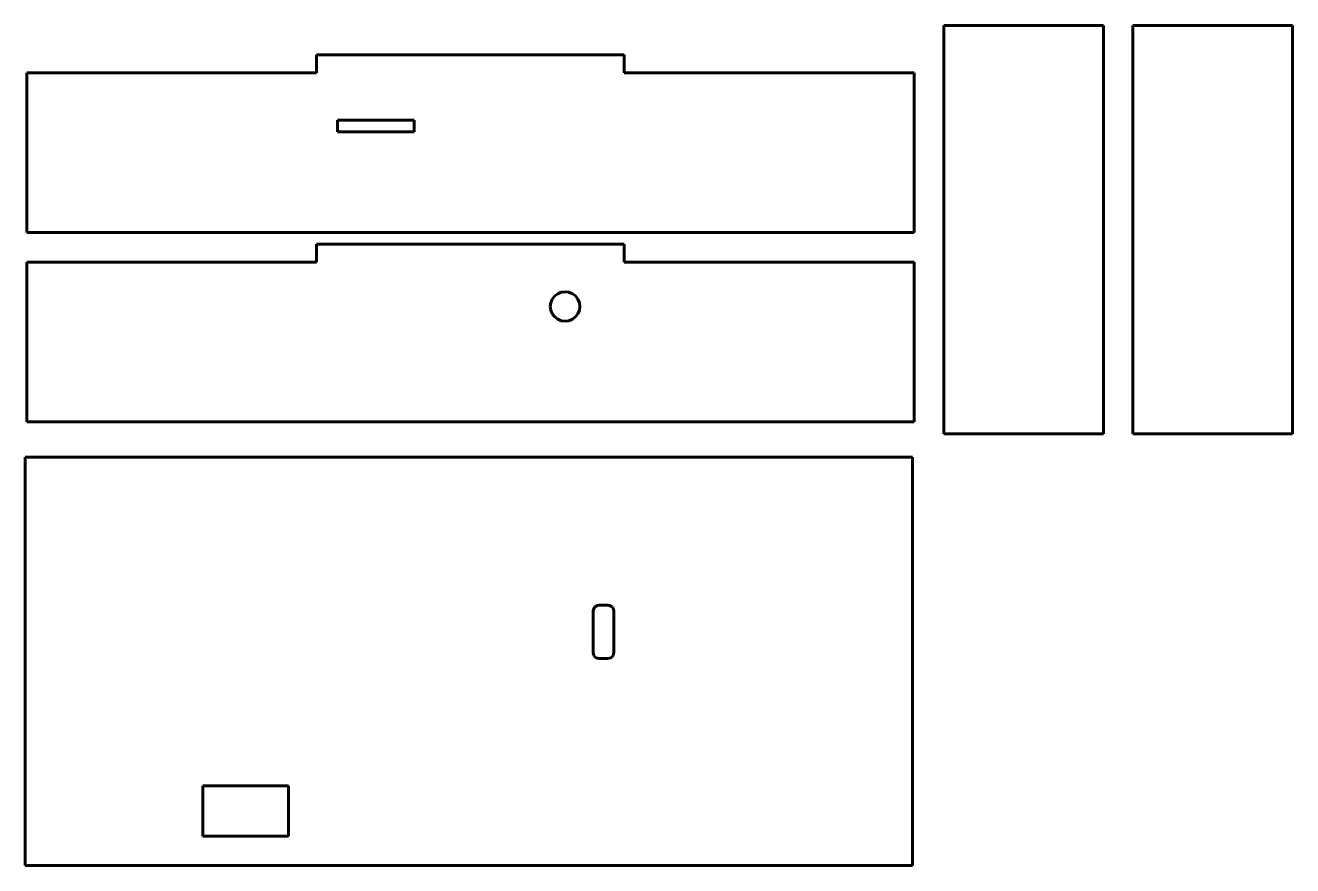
# Model space of a CAD drawing. Header units: millimetres. Extents: x -90 to 125, y -96 to 46.
import ezdxf

# ---------------------------------------------------------------- set-up
doc = ezdxf.new("R2010")
doc.units = ezdxf.units.MM
doc.layers.add('ProfileEdges', color=7, linetype='Continuous')

msp = doc.modelspace()

# ---------------------------------------------------------------- linework, layer by layer
at = {"layer": 'ProfileEdges', "lineweight": 60}
for p, q in [((65.64, 45.79), (65.64, -23.2)), ((65.64, 45.79), (92.63, 45.79)), ((92.63, -23.2), (92.63, 45.79)), ((97.63, 45.79), (97.63, -23.2)), ((97.63, 45.79), (124.62, 45.79)), ((124.62, -23.2), (124.62, 45.79)), ((11.65, 40.79), (-40.34, 40.79)), ((-40.34, 40.79), (-40.34, 37.79)), ((11.65, 37.79), (11.65, 40.79)), ((-89.32, 37.79), (-89.32, 10.79)), ((-40.34, 37.79), (-89.32, 37.79)), ((60.64, 37.79), (11.65, 37.79)), ((60.64, 10.79), (60.64, 37.79)), ((-36.84, 27.79), (-36.84, 29.79)), ((-36.84, 29.79), (-23.84, 29.79)), ((-23.84, 29.79), (-23.84, 27.79)), ((-23.84, 27.79), (-36.84, 27.79)), ((-89.32, 10.79), (60.64, 10.79)), ((11.65, 8.8), (-40.34, 8.8)), ((-40.34, 8.8), (-40.34, 5.8)), ((11.65, 5.8), (11.65, 8.8)), ((-89.32, 5.8), (-89.32, -21.2)), ((-40.34, 5.8), (-89.32, 5.8)), ((60.64, 5.8), (11.65, 5.8)), ((60.64, -21.2), (60.64, 5.8)), ((-0.51, -0.45), (-0.11, 0.07)), ((-0.11, 0.07), (0.4, 0.46)), ((0.4, 0.46), (1.01, 0.71)), ((1.01, 0.71), (1.65, 0.8)), ((1.65, 0.8), (2.3, 0.71)), ((2.3, 0.71), (2.9, 0.46)), ((2.9, 0.46), (3.42, 0.07)), ((3.42, 0.07), (3.82, -0.45)), ((-0.85, -1.7), (-0.76, -1.06)), ((-0.76, -2.35), (-0.85, -1.7)), ((-0.76, -1.06), (-0.51, -0.45)), ((3.82, -0.45), (4.07, -1.06)), ((4.07, -1.06), (4.15, -1.7)), ((4.15, -1.7), (4.07, -2.35)), ((-0.51, -2.95), (-0.76, -2.35)), ((-0.11, -3.47), (-0.51, -2.95)), ((0.4, -3.87), (-0.11, -3.47)), ((1.01, -4.12), (0.4, -3.87)), ((1.65, -4.2), (1.01, -4.12)), ((2.3, -4.12), (1.65, -4.2)), ((2.9, -3.87), (2.3, -4.12)), ((3.42, -3.47), (2.9, -3.87)), ((3.82, -2.95), (3.42, -3.47)), ((4.07, -2.35), (3.82, -2.95)), ((-89.32, -21.2), (60.64, -21.2)), ((65.64, -23.2), (92.63, -23.2)), ((97.63, -23.2), (124.62, -23.2)), ((-89.58, -27.18), (-89.58, -96.16)), ((60.39, -27.18), (-89.58, -27.18)), ((60.39, -27.18), (60.39, -96.16)), ((6.41, -53.17), (6.4, -60.17)), ((6.41, -53.17), (6.44, -52.91)), ((6.44, -52.91), (6.54, -52.67)), ((6.54, -52.67), (6.7, -52.46)), ((6.7, -52.46), (6.91, -52.3)), ((6.91, -52.3), (7.15, -52.2)), ((7.15, -52.2), (7.41, -52.17)), ((8.9, -52.17), (7.41, -52.17)), ((8.9, -52.17), (9.15, -52.2)), ((9.15, -52.2), (9.4, -52.3)), ((9.4, -52.3), (9.6, -52.46)), ((9.6, -52.46), (9.76, -52.67)), ((9.76, -52.67), (9.86, -52.91)), ((9.86, -52.91), (9.9, -53.17)), ((9.9, -60.17), (9.9, -53.17)), ((6.43, -60.43), (6.4, -60.17)), ((6.53, -60.67), (6.43, -60.43)), ((6.69, -60.87), (6.53, -60.67)), ((6.9, -61.03), (6.69, -60.87)), ((7.14, -61.13), (6.9, -61.03)), ((7.4, -61.17), (7.14, -61.13)), ((7.4, -61.17), (8.9, -61.17)), ((9.16, -61.13), (8.9, -61.17)), ((9.4, -61.03), (9.16, -61.13)), ((9.61, -60.87), (9.4, -61.03)), ((9.76, -60.67), (9.61, -60.87)), ((9.86, -60.43), (9.76, -60.67)), ((9.9, -60.17), (9.86, -60.43)), ((-59.58, -82.66), (-45.09, -82.66)), ((-59.58, -91.16), (-59.58, -82.66)), ((-45.09, -91.16), (-45.09, -82.66)), ((-45.09, -91.16), (-59.58, -91.16)), ((60.39, -96.16), (-89.58, -96.16))]:
    msp.add_line(p, q, dxfattribs=at)

doc.saveas('drawing.dxf')
